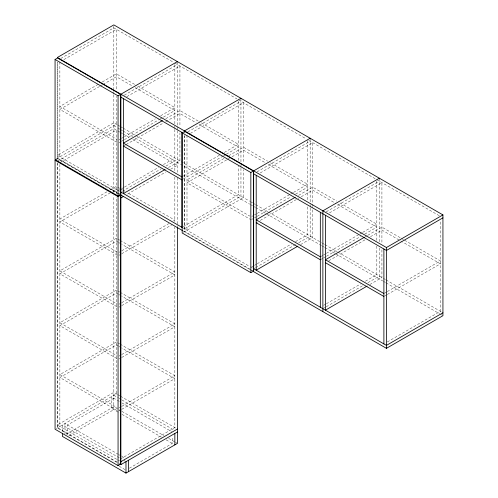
<?xml version="1.0" encoding="UTF-8"?>
<svg xmlns="http://www.w3.org/2000/svg" width="498" height="498" viewBox="0 0 498 498"><rect width="100%" height="100%" fill="white"/><g stroke="black" fill="none" stroke-linecap="round" stroke-linejoin="round"><path stroke-width="0.37" stroke-dasharray="2.49 1.87" d="M60.688 58.515L113.824 27.838L173.372 62.213M63.906 59.592L116.37 29.301L116.37 89.995M98.206 84.318L59.866 106.448L116.999 139.434M102.246 81.983L116.37 73.829L135.188 84.697M99.55 86.471L59.866 109.386L118.343 143.15M100.223 86.086L102.246 84.921M102.918 84.536L116.37 76.767L132.499 86.079M124.251 95.211L177.388 64.535M126.791 96.68L179.927 66.004L179.927 126.691M56.336 158.887L116.37 124.226L116.37 96.22M56.336 159.541L57.606 158.806L120.603 195.179M57.326 161.252L113.824 128.633L117.173 130.563M119.016 139.826L121.033 138.656M121.705 138.27L123.728 137.106M124.4 136.713L155.339 118.854M160.717 115.748L174.842 107.593L135.861 85.083M119.016 142.758L121.033 141.594M121.705 141.208L123.728 140.038M124.4 139.652L159.372 119.458M160.045 119.072L162.74 117.516M163.412 117.13L174.842 110.525L135.188 87.629M165.803 118.68L179.927 110.525L198.752 121.394M123.429 146.082L125.446 144.918M126.119 144.532L163.114 123.174M165.803 121.618L179.927 113.463L196.063 122.776M187.814 131.908L240.951 101.231M190.354 133.377L243.491 102.7L243.491 163.388M106.952 191.805L59.866 218.989L116.999 251.976M110.313 189.863L116.37 186.37M110.313 192.801L59.866 221.927L118.343 255.686M113.002 191.244L116.37 189.308L118.381 190.473M119.016 190.224L121.033 189.053M121.705 188.667L123.728 187.503M124.4 187.117L158.7 167.309M163.412 164.589L174.842 157.991L174.842 129.2M122.234 191.3L161.246 168.778M165.952 166.058L177.388 159.46M168.492 167.527L179.927 160.922L179.927 132.916M127.613 194.064L165.952 171.928M170.658 169.214L177.388 165.33L132.561 139.446M183.252 176.13L220.247 154.772M224.281 152.444L238.405 144.289L199.424 121.78M183.252 179.068L222.936 156.154M223.608 155.768L225.625 154.604M226.297 154.212L238.405 147.227L198.752 124.332M223.988 158.489L186.993 179.846L249.784 216.095M228.694 155.768L243.491 147.227L267.538 161.109M226.677 159.87L186.993 182.778L251.117 219.805M227.349 159.478L229.366 158.314M232.056 156.764L243.491 150.159L264.868 162.504M116.37 238.237L59.866 270.856L116.999 303.842M257.024 171.866L310.161 141.189M119.016 252.362L121.033 251.197M121.705 250.811L168.791 223.627M173.497 220.907L174.842 220.128L127.793 192.969M260.242 172.949L312.7 142.658L312.7 206.458M119.016 255.3L121.033 254.136M121.705 253.743L172.152 224.623M183.252 226.528L238.405 194.687L238.405 165.896M184.447 228.775L240.951 196.156M183.463 232.28L243.491 197.625L243.491 169.613M116.37 290.104L59.866 322.723L116.999 355.709M251.789 216.481L253.812 215.317M254.484 214.924L256.501 213.76M257.173 213.374L290.129 194.345M290.801 193.959L292.818 192.788M293.496 192.402L307.621 184.248L270.209 162.653M251.789 219.413L253.812 218.249M254.484 217.863L256.501 216.698M257.173 216.306L290.801 196.891M295.513 194.176L307.621 187.186L267.538 164.041M298.576 195.341L312.7 187.186L336.754 201.068M256.202 222.737L257.547 221.965M260.242 220.409L298.576 198.272M301.271 196.722L312.7 190.118L336.082 203.62M119.016 304.228L121.033 303.064M121.705 302.678L174.842 271.995L120.398 240.565M119.016 307.166L121.033 306.002M121.705 305.61L174.842 274.933L121.742 244.275M326.234 211.824L379.37 181.148M329.452 212.907L381.916 182.617L381.916 243.304M116.37 341.97L59.866 374.589L116.999 407.576M251.789 266.878L253.812 265.714M254.484 265.322L256.501 264.158M257.173 263.772L291.473 243.964M295.513 241.636L307.621 234.645L307.621 206.633M253.663 268.733L255.007 267.955M255.679 267.569L296.036 244.269M298.725 242.713L310.161 236.114M300.599 244.574L312.7 237.583L312.7 207.236M119.016 356.095L121.033 354.931M121.705 354.539L174.842 323.862L120.398 292.432M119.016 359.033L121.033 357.863M121.705 357.477L174.842 326.8L121.742 296.142M321.005 256.439L323.021 255.275M323.694 254.883L325.711 253.719M326.383 253.333L359.344 234.303M360.017 233.917L362.034 232.753M362.706 232.361L376.83 224.206L340.09 202.997M321.005 259.377L323.021 258.207M323.694 257.821L325.711 256.657M326.383 256.265L360.689 236.463M364.723 234.135L376.83 227.144L336.754 204.006M365.102 236.849L367.119 235.685M367.792 235.299L381.916 227.144L400.734 238.007M328.78 260.759L365.102 239.787M370.481 236.681L381.916 230.076L402.079 241.723M56.336 428.492L116.37 393.831L116.37 197.009M113.824 398.238L67.498 424.987L67.498 434.879M66.296 434.163L113.824 406.717L118.512 409.424M68.836 435.625L113.824 409.655L113.824 195.54M119.016 407.962L121.033 406.798M121.705 406.405L174.842 375.729L120.398 344.299M119.016 410.894L121.033 409.73M121.705 409.344L174.842 378.667L121.742 348.009M323.694 305.28L325.711 304.116M326.383 303.73L360.689 283.922M365.395 281.208L376.83 274.603L376.83 245.819M323.544 308.306L325.561 307.142M326.234 306.749L363.901 285.005M367.941 282.677L379.37 276.073M369.809 284.532L381.916 277.542L381.916 248.751M384.568 293.135L386.585 291.971M387.257 291.585L440.394 260.902L404.096 239.949M384.568 296.073L386.585 294.909M387.257 294.517L440.394 263.84L402.751 242.109M120.36 459.05L174.842 427.595L174.842 226.876M129.331 468.226L172.302 443.413L172.302 436.565M387.257 341.983L440.394 311.3L440.394 220.265M174.842 63.065L236.936 98.915M238.405 99.762L306.127 138.861M308.816 140.411L376.015 179.212M376.687 179.597L439.591 215.914M401.407 238.399L403.424 239.563M117.173 124.693L113.824 122.763L57.326 155.382L116.874 189.757M117.839 125.079L119.844 126.237M120.516 126.623L122.52 127.781M123.193 128.167L135.238 135.12M135.904 135.506L249.685 201.198M250.357 201.584L255.057 204.305M255.729 204.69L267.824 211.675M268.497 212.061L321.584 242.707M322.256 243.099L324.273 244.263M324.945 244.649L337.04 251.633M337.712 252.019L382.719 278.002M383.385 278.388L385.396 279.552M386.062 279.938L442.268 312.383M113.824 125.695L117.173 127.625M117.839 128.011L119.844 129.175M120.516 129.561L122.52 130.719M123.193 131.105L132.561 136.514M135.238 138.058L249.685 204.136M250.357 204.522L255.057 207.236M255.729 207.622L265.814 213.443M266.486 213.835L321.584 245.645M322.256 246.031L324.273 247.195M324.945 247.587L335.023 253.401M335.696 253.793L382.719 280.94M383.385 281.326L385.396 282.484M386.062 282.87L439.591 313.777M440.257 314.163L442.268 315.321M117.839 130.949L119.844 132.107M120.516 132.493L122.52 133.651M123.193 134.043L129.885 137.902M117.715 187.148L119.725 188.312M120.398 188.698L122.415 189.863M123.087 190.248L125.104 191.413M117.54 190.149L119.613 191.344M181.907 227.306L249.629 266.405M250.301 266.791L253.028 268.366M120.603 194.525L57.606 158.152L57.606 61.889M250.687 269.623L184.733 231.545L184.733 136.06M251.359 270.016L253.376 271.18M118.213 193.467L57.326 158.314L57.326 62.013M118.879 193.853L120.889 195.011M183.108 230.935L249.629 269.343M250.301 269.729L252.318 270.893M117.715 239.009L119.725 240.179M118.381 242.333L116.37 241.169L59.866 273.794L118.343 307.552M119.053 242.725L121.07 243.889M117.715 290.876L119.725 292.04M118.381 294.2L116.37 293.036L59.866 325.655L118.343 359.419M119.053 294.592L121.07 295.756M117.715 342.742L119.725 343.906M118.381 346.066L116.37 344.902L59.866 377.521L118.343 411.286M119.053 346.459L121.07 347.623M117.173 394.298L113.824 392.368L57.326 424.987L116.874 459.368M117.839 394.684L119.844 395.842M120.516 396.227L176.118 428.33M113.824 395.3L118.512 398.008M119.178 398.394L121.182 399.552M121.854 399.938L174.039 430.067M119.308 401.407L111.284 396.769L111.284 408.186L119.308 412.823M121.985 402.95L171.499 431.536M119.178 409.81L121.182 410.968M121.854 411.354L164.004 435.688M168.691 438.396L174.711 441.869M175.377 442.255L177.388 443.413M121.985 414.367L161.464 437.157M166.145 439.865L173.572 444.148M118.48 454.419L64.952 423.518L64.952 434.935M119.147 454.805L121.157 455.969M121.823 456.355L125.172 458.285M119.283 457.818L62.412 424.987L62.412 432.6M123.965 460.526L125.303 461.297M117.54 459.754L119.613 460.949M117.254 462.194L57.606 427.757L57.606 163.469M116.874 462.3L57.326 427.919L57.326 162.809M119.147 466.221L125.172 469.701M379.37 178.216L379.37 241.835M379.37 248.06L379.37 279.011M376.83 181.235L376.83 241.15M310.161 138.251L310.161 204.211M310.161 204.989L310.161 207.324M310.161 208.102L310.161 239.052M307.621 140.498L307.621 201.192M240.951 98.293L240.951 164.253M240.951 165.031L240.951 167.365M240.951 168.143L240.951 199.088M238.405 101.318L238.405 160.449M186.993 135.319L186.993 230.244M184.447 135.406L184.447 231.713M177.388 61.596L177.388 129.891M177.388 130.669L177.388 172.333M177.388 177.78L177.388 226.789M174.842 64.622L174.842 125.309M174.842 126.087L174.842 128.422M174.842 163.861L174.842 171.642M174.842 177.089L174.842 221.598M116.37 193.896L116.37 130.103L59.866 162.721L59.866 426.456M113.824 26.369L113.824 90.86M113.824 91.638L113.824 93.973M113.824 94.751L113.824 192.427M59.866 61.926L59.866 156.845"/><path stroke-width="0.75" d="M55.066 59.48L57.606 58.011L120.603 94.377L120.603 194.525L118.063 195.994L55.066 159.621L55.066 59.48L118.063 95.846L120.603 94.377M177.388 61.596L120.889 94.215L120.889 464.622L119.551 463.843M55.066 160.275L118.063 196.642L120.603 195.179L120.603 464.13L118.063 465.599L55.066 429.226L55.066 160.275L56.336 159.541M162.441 120.622L123.429 143.15L181.907 176.908M240.951 98.293L184.447 130.912L184.447 132.381M182.187 132.873L184.733 131.404L253.376 171.038L253.376 271.18L250.836 272.649L182.187 233.014L182.187 132.873L250.836 172.501L253.376 171.038M165.131 169.469L123.429 193.548L123.429 98.623M120.889 197.949L123.579 196.393M310.161 138.251L253.663 170.87L253.663 271.671L386.436 348.326L442.934 315.707L442.934 214.912L113.824 24.9L57.326 57.519L386.436 247.531L442.934 214.912M295.214 197.283L256.202 219.805L320.332 256.825M379.37 178.216L322.872 210.835L322.872 311.63M297.904 246.124L256.202 270.202L256.202 175.277M364.43 237.241L325.418 259.763L383.89 293.521M442.934 217.844L386.436 250.463L253.663 173.808M367.119 286.082L325.418 310.161L325.418 215.236M120.889 461.683L177.388 429.064M120.889 464.622L177.388 431.996M62.412 433.36L62.412 436.404L125.975 473.1L177.388 443.413L177.388 227.567M442.934 312.769L386.436 345.388L253.663 268.733M120.889 97.154L182.442 132.692M123.429 146.082L181.907 179.846M256.202 222.737L320.332 259.763M325.418 262.701L383.89 296.459M120.889 192.079L182.442 227.617M120.889 195.011L182.442 230.549M386.436 247.531L386.436 348.326M383.89 249L383.89 343.925M320.332 212.297L320.332 307.222M250.836 172.501L250.836 272.649M181.907 132.381L181.907 227.306M174.842 433.465L174.842 444.882M128.515 460.214L128.515 471.631M125.975 461.683L125.975 473.1M118.063 95.846L118.063 195.994M118.063 196.642L118.063 465.599"/></g></svg>
